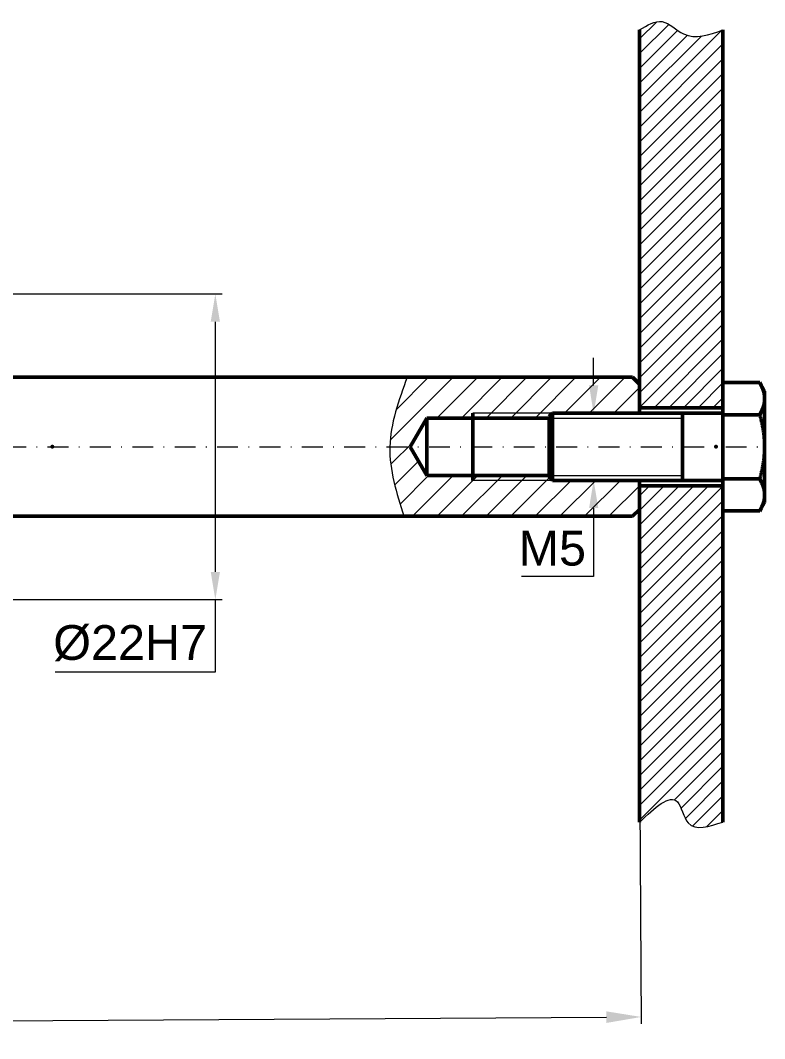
# Model space of a CAD drawing. Header units: inches. Extents: x -122986 to 27550, y -4965 to 6170.
# Drawn here: x 4205.1 to 4312.2, y 540.1 to 686.6 of the extents above; entities that cross this region are included whole.
import ezdxf

# ---------------------------------------------------------------- set-up
doc = ezdxf.new("R2010")
doc.units = ezdxf.units.IN
doc.header["$LTSCALE"] = 2
doc.header["$MEASUREMENT"] = 0
doc.linetypes.add('DASHDOT', pattern=[1, 0.5, -0.25, 0, -0.25])
for name, color, linetype, lineweight in [('1 Kich Thước', 7, 'Continuous', 15), ('1 mãnh', 7, 'Continuous', 5), ('1 Đường Tâm', 50, 'DASHDOT', 9), ('1 Đậm', 7, 'Continuous', 50), ('2d ConnectionPoints', 7, 'Continuous', 50)]:
    doc.layers.add(name, color=color, linetype=linetype, lineweight=lineweight)
doc.styles.add('tinh', font='arial.ttf')
doc.dimstyles.new('Tịnh', dxfattribs={"dimtxt": 0.3, "dimasz": 1.5, "dimexe": 1, "dimexo": 0.0625, "dimgap": 0.4, "dimtad": 1, "dimtoh": 1, "dimzin": 0, "dimdsep": 46, "dimtxsty": 'tinh', "dimcen": 0.09, "dimclrd": 256, "dimclre": 256, "dimclrt": 4, "dimadec": 0, "dimazin": 0, "dimtfac": 1, "dimtofl": 0, "dimtmove": 0, "dimatfit": 3, "dimfxl": 1, "dimtfillclr": 4, "dimtolj": 1, "dimtzin": 0, "dimlwd": -1, "dimlwe": -1, "dimarcsym": 0})

# ---------------------------------------------------------------- blocks, each defined once
blk = doc.blocks.new('*D218')
at = {"layer": '1 Kich Thước', "ltscale": 15, "transparency": 16777216}
for p, q in [((4185.31, 647.28), (4234.15, 647.28)), ((4233.15, 643.28), (4233.15, 607.28)), ((4185.31, 603.28), (4234.15, 603.28)), ((4233.15, 603.28), (4233.15, 592.83)), ((4233.15, 592.83), (4210.12, 592.83))]:
    blk.add_line(p, q, dxfattribs=at)
for points in [[(4232.49, 643.28), (4233.82, 643.28), (4233.15, 647.28)], [(4232.49, 607.28), (4233.82, 607.28), (4233.15, 603.28)]]:
    blk.add_solid(points, dxfattribs=at)
at = {"layer": 'Defpoints', "color": 0, "ltscale": 15, "transparency": 16777216}
for p in [(4185.25, 647.28), (4185.25, 603.28), (4233.15, 603.28)]:
    blk.add_point(p, dxfattribs=at)
at = {"layer": '1 Kich Thước', "color": 4, "ltscale": 15, "transparency": 16777216, "insert": (4220.89, 597.02), "char_height": 5, "attachment_point": 5, "style": 'tinh'}
blk.add_mtext('\\A1;%%C22H7', dxfattribs=at)
blk = doc.blocks.new('*D285')
at = {"layer": '1 Kich Thước', "ltscale": 15, "transparency": 16777216}
for p, q in [((4287.6, 634.1), (4287.6, 638.1)), ((4281.75, 630.1), (4288.6, 630.1)), ((4281.75, 620.45), (4288.6, 620.45)), ((4287.6, 616.45), (4287.6, 606.6)), ((4287.6, 606.6), (4277.2, 606.6))]:
    blk.add_line(p, q, dxfattribs=at)
for points in [[(4286.94, 634.1), (4288.27, 634.1), (4287.6, 630.1)], [(4286.94, 616.45), (4288.27, 616.45), (4287.6, 620.45)]]:
    blk.add_solid(points, dxfattribs=at)
at = {"layer": 'Defpoints', "color": 0, "ltscale": 15, "transparency": 16777216}
for p in [(4281.69, 630.1), (4281.69, 620.45), (4287.6, 620.45)]:
    blk.add_point(p, dxfattribs=at)
at = {"layer": '1 Kich Thước', "color": 4, "ltscale": 15, "transparency": 16777216, "insert": (4281.65, 610.65), "char_height": 5, "width": 0.6603, "attachment_point": 5, "style": 'tinh'}
blk.add_mtext('\\A1;M5', dxfattribs=at)
blk = doc.blocks.new('*D289')
at = {"layer": '1 Kich Thước', "ltscale": 15, "transparency": 16777216}
for p, q in [((4294.21, 582.09), (4294.44, 542.22)), ((3934.21, 579.97), (3934.44, 540.1)), ((3939.44, 541.13), (4289.44, 543.19))]:
    blk.add_line(p, q, dxfattribs=at)
for points in [[(4289.43, 544.03), (4289.44, 542.36), (4294.44, 543.22)], [(3939.43, 541.96), (3939.44, 540.3), (3934.44, 541.1)]]:
    blk.add_solid(points, dxfattribs=at)
at = {"layer": 'Defpoints', "color": 0, "ltscale": 15, "transparency": 16777216}
for p in [(4294.21, 582.15), (3934.21, 580.03), (4294.44, 543.22)]:
    blk.add_point(p, dxfattribs=at)
at = {"layer": '1 Kich Thước', "color": 4, "ltscale": 15, "transparency": 16777216, "insert": (4114.41, 546.22), "char_height": 3, "attachment_point": 5, "rotation": 0.3376, "style": 'tinh'}
blk.add_mtext('\\A1;{\\H1.6667x;180}', dxfattribs=at)

msp = doc.modelspace()

# ---------------------------------------------------------------- hatches: boundary and pattern name
at = {"layer": '1 mãnh', "lineweight": 13, "ltscale": 15}
h = msp.add_hatch(dxfattribs=at)
h.set_pattern_fill('ANSI31', color=256, scale=20)
h.set_pattern_definition([(45, (-2312.8507, 9731.6034), (-1.76776695, 1.76776695), [])])
edge = h.paths.add_edge_path()
edge.add_spline(control_points=[(3970.149, 625.277), (3970.074, 628.629), (3968.861, 631.953), (3967.649, 635.277)], knot_values=[0, 0, 0, 0, 10.3077641, 10.3077641, 10.3077641, 10.3077641], degree=3, periodic=0)
edge.add_line((3967.649, 635.277), (3935.457, 635.277))
edge.add_line((3935.457, 635.277), (3934.207, 634.027))
edge.add_line((3934.207, 634.027), (3934.207, 630.103))
edge.add_line((3934.207, 630.103), (3946.725, 630.103))
edge.add_line((3946.725, 630.103), (3958.207, 630.103))
edge.add_line((3958.207, 630.103), (3958.207, 629.411))
edge.add_line((3958.207, 629.411), (3964.82, 629.411))
edge.add_line((3964.82, 629.411), (3967.207, 625.277))
edge.add_line((3967.207, 625.277), (3970.149, 625.277))
h.paths.add_polyline_path([(3958.207, 630.103), (3946.725, 630.103), (3947.207, 629.621), (3947.207, 629.411), (3958.207, 629.411)], flags=17)
edge = h.paths.add_edge_path()
edge.add_spline(control_points=[(3968.149, 615.277), (3969.187, 618.62), (3970.224, 621.962), (3970.149, 625.277)], knot_values=[0, 0, 0, 0, 10.198039, 10.198039, 10.198039, 10.198039], degree=3, periodic=0)
edge.add_line((3970.149, 625.277), (3967.207, 625.277))
edge.add_line((3967.207, 625.277), (3964.82, 621.143))
edge.add_line((3964.82, 621.143), (3958.207, 621.143))
edge.add_line((3958.207, 621.143), (3958.207, 620.451))
edge.add_line((3958.207, 620.451), (3946.725, 620.451))
edge.add_line((3946.725, 620.451), (3934.207, 620.451))
edge.add_line((3934.207, 620.451), (3934.207, 616.527))
edge.add_line((3934.207, 616.527), (3935.457, 615.277))
edge.add_line((3935.457, 615.277), (3968.149, 615.277))
h.paths.add_polyline_path([(3958.207, 621.143), (3947.207, 621.143), (3947.207, 620.934), (3946.725, 620.451), (3958.207, 620.451)], flags=17)
edge = h.paths.add_edge_path()
edge.add_line((4294.207, 634.027), (4292.957, 635.277))
edge.add_line((4292.957, 635.277), (4260.765, 635.277))
edge.add_spline(control_points=[(4260.765, 635.277), (4259.553, 631.953), (4258.341, 628.629), (4258.265, 625.277)], knot_values=[0, 0, 0, 0, 10.3077641, 10.3077641, 10.3077641, 10.3077641], degree=3, periodic=0)
edge.add_line((4258.265, 625.277), (4261.207, 625.277))
edge.add_line((4261.207, 625.277), (4263.594, 629.411))
edge.add_line((4263.594, 629.411), (4270.207, 629.411))
edge.add_line((4270.207, 629.411), (4270.207, 630.103))
edge.add_line((4270.207, 630.103), (4281.69, 630.103))
edge.add_line((4281.69, 630.103), (4294.207, 630.103))
edge.add_line((4294.207, 630.103), (4294.207, 634.027))
edge = h.paths.add_edge_path()
edge.add_line((4294.207, 620.451), (4281.69, 620.451))
edge.add_line((4281.69, 620.451), (4270.207, 620.451))
edge.add_line((4270.207, 620.451), (4270.207, 621.143))
edge.add_line((4270.207, 621.143), (4263.594, 621.143))
edge.add_line((4263.594, 621.143), (4261.207, 625.277))
edge.add_line((4261.207, 625.277), (4258.265, 625.277))
edge.add_spline(control_points=[(4258.265, 625.277), (4258.19, 621.962), (4259.228, 618.62), (4260.265, 615.277)], knot_values=[0, 0, 0, 0, 10.198039, 10.198039, 10.198039, 10.198039], degree=3, periodic=0)
edge.add_line((4260.265, 615.277), (4292.957, 615.277))
edge.add_line((4292.957, 615.277), (4294.207, 616.527))
edge.add_line((4294.207, 616.527), (4294.207, 620.451))
h.paths.add_polyline_path([(4281.207, 620.934), (4281.207, 621.143), (4270.207, 621.143), (4270.207, 620.451), (4281.69, 620.451)], flags=17)
h.paths.add_polyline_path([(4281.207, 629.621), (4281.69, 630.103), (4270.207, 630.103), (4270.207, 629.411), (4281.207, 629.411)], flags=17)

# ---------------------------------------------------------------- linework, layer by layer
at = {"layer": '1 Kich Thước', "ltscale": 15}
for p, q in [((4281.69, 630.103), (4270.207, 630.103)), ((4281.69, 620.451), (4270.207, 620.451))]:
    msp.add_line(p, q, dxfattribs=at)
at = {"layer": '1 mãnh', "linetype": 'Continuous', "lineweight": 13, "ltscale": 15}
for p, q in [((4294.207, 683.978), (4296.687, 686.458)), ((4294.207, 681.857), (4298.427, 686.076)), ((4294.207, 673.372), (4306.062, 685.226)), ((4294.207, 679.736), (4299.678, 685.206)), ((4294.207, 677.614), (4301.075, 684.482)), ((4294.207, 675.493), (4303.103, 684.389)), ((4294.207, 671.25), (4306.207, 683.25)), ((4294.207, 669.129), (4306.207, 681.129)), ((4294.207, 667.008), (4306.207, 679.008)), ((4294.207, 664.886), (4306.207, 676.886)), ((4294.207, 662.765), (4306.207, 674.765)), ((4294.207, 660.644), (4306.207, 672.644)), ((4294.207, 658.522), (4306.207, 670.522)), ((4294.207, 656.401), (4306.207, 668.401)), ((4294.207, 654.28), (4306.207, 666.28)), ((4294.207, 652.158), (4306.207, 664.158)), ((4294.207, 650.037), (4306.207, 662.037)), ((4294.207, 647.916), (4306.207, 659.916)), ((4294.207, 645.794), (4306.207, 657.794)), ((4294.207, 643.673), (4306.207, 655.673)), ((4294.207, 641.552), (4306.207, 653.552)), ((4294.207, 639.43), (4306.207, 651.43)), ((4294.207, 637.309), (4306.207, 649.309)), ((4294.207, 635.188), (4306.207, 647.188)), ((4294.207, 633.066), (4306.207, 645.066)), ((4294.207, 630.945), (4306.207, 642.945)), ((4296.287, 630.903), (4306.207, 640.824)), ((4298.408, 630.903), (4306.207, 638.702)), ((4300.529, 630.903), (4306.207, 636.581)), ((4302.651, 630.903), (4306.207, 634.46)), ((4304.772, 630.903), (4306.207, 632.339)), ((4294.207, 618.217), (4295.641, 619.651)), ((4294.207, 616.096), (4297.763, 619.651)), ((4294.207, 613.975), (4299.884, 619.651)), ((4294.207, 611.853), (4302.005, 619.651)), ((4294.207, 609.732), (4304.127, 619.651)), ((4294.207, 607.611), (4306.207, 619.611)), ((4294.207, 605.489), (4306.207, 617.489)), ((4294.207, 603.368), (4306.207, 615.368)), ((4294.207, 601.247), (4306.207, 613.247)), ((4294.207, 599.125), (4306.207, 611.125)), ((4294.207, 597.004), (4306.207, 609.004)), ((4294.207, 594.883), (4306.207, 606.883)), ((4294.207, 592.761), (4306.207, 604.761)), ((4294.207, 590.64), (4306.207, 602.64)), ((4294.207, 588.519), (4306.207, 600.519)), ((4294.207, 586.397), (4306.207, 598.397)), ((4294.207, 584.276), (4306.207, 596.276)), ((4294.207, 582.155), (4306.207, 594.155)), ((4294.207, 580.033), (4306.207, 592.033)), ((4294.207, 577.912), (4306.207, 589.912)), ((4294.207, 575.791), (4306.207, 587.791)), ((4294.207, 573.669), (4306.207, 585.669)), ((4294.207, 571.548), (4306.207, 583.548)), ((4299.247, 574.467), (4306.207, 581.427)), ((4300.171, 573.269), (4306.207, 579.306)), ((4300.795, 571.772), (4306.207, 577.184)), ((4301.836, 570.692), (4306.207, 575.063)), ((4303.887, 570.622), (4306.207, 572.942))]:
    msp.add_line(p, q, dxfattribs=at)
at = {"layer": '1 mãnh', "lineweight": 13}
for p, q in [((4281.207, 629.387), (4300.407, 629.387)), ((4281.207, 621.167), (4300.407, 621.167))]:
    msp.add_line(p, q, dxfattribs=at)
at = {"layer": '1 mãnh', "lineweight": 13, "ltscale": 15}
for points in [[(4294.207, 685.277), (4297.46, 686.47), (4300.535, 684.687), (4306.207, 685.277)], [(4260.765, 635.277), (4258.265, 625.277), (4260.265, 615.277)], [(4294.207, 571.277), (4299.645, 574.197), (4301.211, 571.138), (4306.207, 571.277)]]:
    msp.add_spline(points, degree=3, dxfattribs=at)
at = {"layer": '1 Đường Tâm', "lineweight": 9, "ltscale": 3}
msp.add_line((3916.207, 625.277), (4312.207, 625.277), dxfattribs=at)
at = {"layer": '1 Đậm', "lineweight": 50, "ltscale": 15}
for p, q in [((4294.207, 685.277), (4294.207, 630.103)), ((4293.207, 635.277), (4294.207, 634.277)), ((4293.207, 635.277), (4294.207, 634.277)), ((4294.207, 620.451), (4294.207, 571.277)), ((4293.207, 615.277), (4294.207, 616.277))]:
    msp.add_line(p, q, dxfattribs=at)
at = {"layer": '1 Đậm', "lineweight": 50}
for p, q in [((4306.207, 629.896), (4306.207, 685.277)), ((4293.207, 635.277), (4182.207, 635.277)), ((4311.493, 634.515), (4306.207, 634.515)), ((4312.207, 633.277), (4311.493, 634.515)), ((4311.493, 634.515), (4311.519, 634.47)), ((4311.519, 634.47), (4311.544, 634.424)), ((4311.544, 634.424), (4311.57, 634.379)), ((4311.57, 634.379), (4311.594, 634.333)), ((4311.594, 634.333), (4311.619, 634.288)), ((4311.619, 634.288), (4311.643, 634.243)), ((4311.643, 634.243), (4311.667, 634.197)), ((4311.667, 634.197), (4311.69, 634.151)), ((4311.69, 634.151), (4311.713, 634.106)), ((4311.713, 634.106), (4311.735, 634.06)), ((4311.735, 634.06), (4311.757, 634.015)), ((4311.757, 634.015), (4311.778, 633.969)), ((4311.778, 633.969), (4311.799, 633.923)), ((4311.799, 633.923), (4311.82, 633.878)), ((4311.82, 633.878), (4311.84, 633.832)), ((4311.84, 633.832), (4311.86, 633.786)), ((4311.86, 633.786), (4311.879, 633.74)), ((4311.879, 633.74), (4311.898, 633.694)), ((4311.898, 633.694), (4311.916, 633.648)), ((4311.916, 633.648), (4311.934, 633.602)), ((4311.934, 633.602), (4311.951, 633.556)), ((4311.951, 633.556), (4311.968, 633.51)), ((4311.968, 633.51), (4311.984, 633.464)), ((4311.984, 633.464), (4312, 633.418)), ((4312, 633.418), (4312.015, 633.372)), ((4312.015, 633.372), (4312.029, 633.326)), ((4312.029, 633.326), (4312.044, 633.28)), ((4312.044, 633.28), (4312.057, 633.234)), ((4312.057, 633.234), (4312.07, 633.187)), ((4312.07, 633.187), (4312.083, 633.141)), ((4312.083, 633.141), (4312.095, 633.095)), ((4312.095, 633.095), (4312.106, 633.048)), ((4312.207, 633.277), (4312.207, 632.206)), ((4312.106, 633.048), (4312.117, 633.002)), ((4312.117, 633.002), (4312.127, 632.955)), ((4312.127, 632.955), (4312.136, 632.909)), ((4312.136, 632.909), (4312.145, 632.862)), ((4312.145, 632.862), (4312.154, 632.816)), ((4312.154, 632.816), (4312.162, 632.769)), ((4312.162, 631.641), (4312.154, 631.595)), ((4312.162, 632.769), (4312.169, 632.722)), ((4312.169, 631.688), (4312.162, 631.641)), ((4312.169, 632.722), (4312.175, 632.675)), ((4312.175, 631.735), (4312.169, 631.688)), ((4312.175, 632.675), (4312.181, 632.629)), ((4312.181, 631.782), (4312.175, 631.735)), ((4312.181, 632.629), (4312.187, 632.582)), ((4312.187, 631.829), (4312.181, 631.782)), ((4312.187, 632.582), (4312.192, 632.535)), ((4312.192, 631.876), (4312.187, 631.829)), ((4312.192, 632.535), (4312.196, 632.488)), ((4312.196, 631.923), (4312.192, 631.876)), ((4312.196, 632.488), (4312.199, 632.441)), ((4312.199, 631.97), (4312.196, 631.923)), ((4312.199, 632.441), (4312.202, 632.394)), ((4312.202, 632.017), (4312.199, 631.97)), ((4312.202, 632.394), (4312.204, 632.347)), ((4312.204, 632.064), (4312.202, 632.017)), ((4312.204, 632.347), (4312.206, 632.3)), ((4312.206, 632.111), (4312.204, 632.064)), ((4312.206, 632.3), (4312.207, 632.253)), ((4312.207, 632.159), (4312.206, 632.111)), ((4312.207, 632.253), (4312.207, 632.206)), ((4312.207, 625.277), (4312.207, 632.206)), ((4312.207, 632.206), (4312.207, 632.159)), ((4306.207, 630.903), (4294.207, 630.903)), ((4311.643, 630.168), (4311.619, 630.123)), ((4311.666, 630.214), (4311.643, 630.168)), ((4311.689, 630.259), (4311.666, 630.214)), ((4311.712, 630.304), (4311.689, 630.259)), ((4311.734, 630.35), (4311.712, 630.304)), ((4311.756, 630.396), (4311.734, 630.35)), ((4311.778, 630.441), (4311.756, 630.396)), ((4311.799, 630.487), (4311.778, 630.441)), ((4311.82, 630.533), (4311.799, 630.487)), ((4311.84, 630.578), (4311.82, 630.533)), ((4311.859, 630.624), (4311.84, 630.578)), ((4311.879, 630.67), (4311.859, 630.624)), ((4311.897, 630.716), (4311.879, 630.67)), ((4311.915, 630.761), (4311.897, 630.716)), ((4311.933, 630.807), (4311.915, 630.761)), ((4311.95, 630.853), (4311.933, 630.807)), ((4311.967, 630.899), (4311.95, 630.853)), ((4311.983, 630.945), (4311.967, 630.899)), ((4311.999, 630.991), (4311.983, 630.945)), ((4312.014, 631.038), (4311.999, 630.991)), ((4312.029, 631.084), (4312.014, 631.038)), ((4312.043, 631.13), (4312.029, 631.084)), ((4312.057, 631.176), (4312.043, 631.13)), ((4312.07, 631.223), (4312.057, 631.176)), ((4312.082, 631.269), (4312.07, 631.223)), ((4312.094, 631.315), (4312.082, 631.269)), ((4312.106, 631.362), (4312.094, 631.315)), ((4312.116, 631.408), (4312.106, 631.362)), ((4312.127, 631.455), (4312.116, 631.408)), ((4312.136, 631.501), (4312.127, 631.455)), ((4312.145, 631.548), (4312.136, 631.501)), ((4312.154, 631.595), (4312.145, 631.548)), ((4261.207, 625.277), (4263.594, 629.411)), ((4263.594, 621.143), (4263.594, 629.411)), ((4263.594, 629.411), (4281.207, 629.411)), ((4270.207, 630.103), (4270.207, 620.451)), ((4281.69, 630.103), (4281.207, 629.621)), ((4281.207, 629.621), (4281.207, 625.277)), ((4306.207, 630.103), (4281.69, 630.103)), ((4281.69, 625.277), (4281.69, 630.103)), ((4300.407, 630.103), (4300.407, 620.451)), ((4311.493, 629.896), (4306.207, 629.896)), ((4306.207, 620.659), (4306.207, 629.896)), ((4311.519, 629.941), (4311.493, 629.896)), ((4311.518, 629.807), (4311.493, 629.896)), ((4311.544, 629.717), (4311.518, 629.807)), ((4311.544, 629.987), (4311.519, 629.941)), ((4311.569, 630.032), (4311.544, 629.987)), ((4311.569, 629.627), (4311.544, 629.717)), ((4311.594, 630.077), (4311.569, 630.032)), ((4311.593, 629.537), (4311.569, 629.627)), ((4311.618, 629.447), (4311.593, 629.537)), ((4311.619, 630.123), (4311.594, 630.077)), ((4311.641, 629.357), (4311.618, 629.447)), ((4311.665, 629.266), (4311.641, 629.357)), ((4311.688, 629.176), (4311.665, 629.266)), ((4311.711, 629.086), (4311.688, 629.176)), ((4311.733, 628.995), (4311.711, 629.086)), ((4311.755, 628.904), (4311.733, 628.995)), ((4311.776, 628.813), (4311.755, 628.904)), ((4311.797, 628.722), (4311.776, 628.813)), ((4311.818, 628.631), (4311.797, 628.722)), ((4311.838, 628.54), (4311.818, 628.631)), ((4311.858, 628.449), (4311.838, 628.54)), ((4311.877, 628.358), (4311.858, 628.449)), ((4311.895, 628.266), (4311.877, 628.358)), ((4311.914, 628.174), (4311.895, 628.266)), ((4311.932, 628.082), (4311.914, 628.174)), ((4311.949, 627.991), (4311.932, 628.082)), ((4311.966, 627.898), (4311.949, 627.991)), ((4311.982, 627.806), (4311.966, 627.898)), ((4311.998, 627.714), (4311.982, 627.806)), ((4312.013, 627.621), (4311.998, 627.714)), ((4312.028, 627.529), (4312.013, 627.621)), ((4312.042, 627.436), (4312.028, 627.529)), ((4312.056, 627.343), (4312.042, 627.436)), ((4312.069, 627.25), (4312.056, 627.343)), ((4312.082, 627.157), (4312.069, 627.25)), ((4312.094, 627.063), (4312.082, 627.157)), ((4312.105, 626.97), (4312.094, 627.063)), ((4312.116, 626.876), (4312.105, 626.97)), ((4312.126, 626.782), (4312.116, 626.876)), ((4312.136, 626.688), (4312.126, 626.782)), ((4312.145, 626.594), (4312.136, 626.688)), ((4312.154, 626.5), (4312.145, 626.594)), ((4312.162, 626.405), (4312.154, 626.5)), ((4312.169, 626.311), (4312.162, 626.405)), ((4312.176, 626.217), (4312.169, 626.311)), ((4312.182, 626.123), (4312.176, 626.217)), ((4312.187, 626.029), (4312.182, 626.123)), ((4312.192, 625.935), (4312.187, 626.029)), ((4312.196, 625.841), (4312.192, 625.935)), ((4312.199, 625.747), (4312.196, 625.841)), ((4263.594, 621.143), (4261.207, 625.277)), ((4281.207, 625.277), (4281.207, 620.934)), ((4281.69, 620.451), (4281.69, 625.277)), ((4312.176, 624.343), (4312.169, 624.25)), ((4312.182, 624.436), (4312.176, 624.343)), ((4312.187, 624.53), (4312.182, 624.436)), ((4312.192, 624.623), (4312.187, 624.53)), ((4312.196, 624.716), (4312.192, 624.623)), ((4312.199, 624.81), (4312.196, 624.716)), ((4312.202, 625.653), (4312.199, 625.747)), ((4312.202, 624.903), (4312.199, 624.81)), ((4312.204, 625.559), (4312.202, 625.653)), ((4312.204, 624.997), (4312.202, 624.903)), ((4312.206, 625.465), (4312.204, 625.559)), ((4312.206, 625.09), (4312.204, 624.997)), ((4312.207, 625.371), (4312.206, 625.465)), ((4312.207, 625.184), (4312.206, 625.09)), ((4312.207, 625.277), (4312.207, 625.371)), ((4312.207, 618.349), (4312.207, 625.277)), ((4312.207, 625.277), (4312.207, 625.184)), ((4312.001, 622.858), (4311.985, 622.765)), ((4312.016, 622.95), (4312.001, 622.858)), ((4312.03, 623.043), (4312.016, 622.95)), ((4312.045, 623.135), (4312.03, 623.043)), ((4312.058, 623.228), (4312.045, 623.135)), ((4312.071, 623.321), (4312.058, 623.228)), ((4312.084, 623.414), (4312.071, 623.321)), ((4312.095, 623.506), (4312.084, 623.414)), ((4312.107, 623.599), (4312.095, 623.506)), ((4312.117, 623.692), (4312.107, 623.599)), ((4312.128, 623.785), (4312.117, 623.692)), ((4312.137, 623.878), (4312.128, 623.785)), ((4312.146, 623.971), (4312.137, 623.878)), ((4312.154, 624.064), (4312.146, 623.971)), ((4312.162, 624.157), (4312.154, 624.064)), ((4312.169, 624.25), (4312.162, 624.157)), ((4311.689, 621.384), (4311.666, 621.293)), ((4311.712, 621.476), (4311.689, 621.384)), ((4311.735, 621.567), (4311.712, 621.476)), ((4311.757, 621.659), (4311.735, 621.567)), ((4311.778, 621.751), (4311.757, 621.659)), ((4311.8, 621.843), (4311.778, 621.751)), ((4311.82, 621.935), (4311.8, 621.843)), ((4311.841, 622.027), (4311.82, 621.935)), ((4311.86, 622.119), (4311.841, 622.027)), ((4311.88, 622.211), (4311.86, 622.119)), ((4311.898, 622.304), (4311.88, 622.211)), ((4311.917, 622.396), (4311.898, 622.304)), ((4311.935, 622.488), (4311.917, 622.396)), ((4311.952, 622.581), (4311.935, 622.488)), ((4311.969, 622.673), (4311.952, 622.581)), ((4311.985, 622.765), (4311.969, 622.673)), ((4281.207, 621.143), (4263.594, 621.143)), ((4281.207, 620.934), (4281.69, 620.451)), ((4281.69, 620.451), (4306.207, 620.451)), ((4306.207, 571.277), (4306.207, 620.659)), ((4311.493, 620.659), (4306.207, 620.659)), ((4311.519, 620.749), (4311.493, 620.659)), ((4311.493, 620.659), (4311.519, 620.613)), ((4311.544, 620.839), (4311.519, 620.749)), ((4311.519, 620.613), (4311.544, 620.568)), ((4311.569, 620.93), (4311.544, 620.839)), ((4311.544, 620.568), (4311.57, 620.522)), ((4311.594, 621.02), (4311.569, 620.93)), ((4311.57, 620.522), (4311.594, 620.477)), ((4311.618, 621.111), (4311.594, 621.02)), ((4311.594, 620.477), (4311.619, 620.432)), ((4311.642, 621.202), (4311.618, 621.111)), ((4311.619, 620.432), (4311.643, 620.386)), ((4311.666, 621.293), (4311.642, 621.202)), ((4311.643, 620.386), (4311.667, 620.341)), ((4311.667, 620.341), (4311.69, 620.295)), ((4311.69, 620.295), (4311.713, 620.249)), ((4311.713, 620.249), (4311.735, 620.204)), ((4311.735, 620.204), (4311.757, 620.158)), ((4311.757, 620.158), (4311.778, 620.113)), ((4311.778, 620.113), (4311.799, 620.067)), ((4311.799, 620.067), (4311.82, 620.021)), ((4311.82, 620.021), (4311.84, 619.975)), ((4311.84, 619.975), (4311.86, 619.93)), ((4311.86, 619.93), (4311.879, 619.884)), ((4294.207, 619.651), (4306.207, 619.651)), ((4311.879, 619.884), (4311.898, 619.838)), ((4311.898, 619.838), (4311.916, 619.792)), ((4311.916, 619.792), (4311.934, 619.746)), ((4311.934, 619.746), (4311.951, 619.7)), ((4311.951, 619.7), (4311.968, 619.654)), ((4311.968, 619.654), (4311.984, 619.608)), ((4311.984, 619.608), (4312, 619.562)), ((4312, 619.562), (4312.015, 619.516)), ((4312.015, 619.516), (4312.029, 619.47)), ((4312.029, 619.47), (4312.044, 619.423)), ((4312.044, 619.423), (4312.057, 619.377)), ((4312.057, 619.377), (4312.07, 619.331)), ((4312.07, 619.331), (4312.083, 619.285)), ((4312.083, 619.285), (4312.095, 619.238)), ((4312.095, 619.238), (4312.106, 619.192)), ((4312.106, 619.192), (4312.117, 619.145)), ((4312.117, 619.145), (4312.127, 619.099)), ((4312.127, 619.099), (4312.136, 619.052)), ((4312.136, 619.052), (4312.145, 619.006)), ((4312.145, 619.006), (4312.154, 618.959)), ((4312.154, 618.959), (4312.162, 618.913)), ((4312.162, 618.913), (4312.169, 618.866)), ((4312.169, 618.866), (4312.175, 618.819)), ((4312.175, 618.819), (4312.181, 618.772)), ((4312.181, 618.772), (4312.187, 618.725)), ((4312.187, 618.725), (4312.192, 618.679)), ((4312.192, 618.679), (4312.196, 618.632)), ((4312.196, 618.632), (4312.199, 618.585)), ((4312.199, 618.585), (4312.202, 618.538)), ((4312.202, 618.538), (4312.204, 618.491)), ((4312.204, 618.491), (4312.206, 618.444)), ((4312.206, 618.444), (4312.207, 618.396)), ((4311.493, 616.04), (4312.207, 617.277)), ((4311.95, 616.997), (4311.933, 616.951)), ((4311.967, 617.043), (4311.95, 616.997)), ((4311.983, 617.089), (4311.967, 617.043)), ((4311.999, 617.135), (4311.983, 617.089)), ((4312.014, 617.181), (4311.999, 617.135)), ((4312.029, 617.227), (4312.014, 617.181)), ((4312.043, 617.274), (4312.029, 617.227)), ((4312.057, 617.32), (4312.043, 617.274)), ((4312.07, 617.366), (4312.057, 617.32)), ((4312.082, 617.412), (4312.07, 617.366)), ((4312.094, 617.459), (4312.082, 617.412)), ((4312.106, 617.505), (4312.094, 617.459)), ((4312.116, 617.552), (4312.106, 617.505)), ((4312.127, 617.598), (4312.116, 617.552)), ((4312.136, 617.645), (4312.127, 617.598)), ((4312.145, 617.692), (4312.136, 617.645)), ((4312.154, 617.738), (4312.145, 617.692)), ((4312.162, 617.785), (4312.154, 617.738)), ((4312.169, 617.832), (4312.162, 617.785)), ((4312.175, 617.879), (4312.169, 617.832)), ((4312.181, 617.925), (4312.175, 617.879)), ((4312.187, 617.972), (4312.181, 617.925)), ((4312.192, 618.019), (4312.187, 617.972)), ((4312.196, 618.066), (4312.192, 618.019)), ((4312.199, 618.114), (4312.196, 618.066)), ((4312.202, 618.161), (4312.199, 618.114)), ((4312.204, 618.208), (4312.202, 618.161)), ((4312.206, 618.255), (4312.204, 618.208)), ((4312.207, 618.302), (4312.206, 618.255)), ((4312.207, 618.396), (4312.207, 618.349)), ((4312.207, 617.277), (4312.207, 618.349)), ((4312.207, 618.349), (4312.207, 618.302)), ((4311.493, 616.04), (4306.207, 616.04)), ((4311.519, 616.085), (4311.493, 616.04)), ((4311.544, 616.13), (4311.519, 616.085)), ((4311.569, 616.176), (4311.544, 616.13)), ((4311.594, 616.221), (4311.569, 616.176)), ((4311.619, 616.266), (4311.594, 616.221)), ((4311.643, 616.312), (4311.619, 616.266)), ((4311.666, 616.357), (4311.643, 616.312)), ((4311.689, 616.403), (4311.666, 616.357)), ((4311.712, 616.448), (4311.689, 616.403)), ((4311.734, 616.494), (4311.712, 616.448)), ((4311.756, 616.539), (4311.734, 616.494)), ((4311.778, 616.585), (4311.756, 616.539)), ((4311.799, 616.63), (4311.778, 616.585)), ((4311.82, 616.676), (4311.799, 616.63)), ((4311.84, 616.722), (4311.82, 616.676)), ((4311.859, 616.768), (4311.84, 616.722)), ((4311.879, 616.813), (4311.859, 616.768)), ((4311.897, 616.859), (4311.879, 616.813)), ((4311.915, 616.905), (4311.897, 616.859)), ((4311.933, 616.951), (4311.915, 616.905)), ((4182.207, 615.277), (4293.207, 615.277))]:
    msp.add_line(p, q, dxfattribs=at)
msp.add_point((4305.207, 625.277), dxfattribs=at)
at = {"layer": '2d ConnectionPoints'}
msp.add_point((4209.707, 625.277), dxfattribs=at)

# ---------------------------------------------------------------- dimensions: what is measured, and where the dimension line sits
at = {"layer": '1 Kich Thước', "ltscale": 15}
for base, p1, p2, text, picture, middle in [((4233.153, 603.277), (4185.248, 647.277), (4185.248, 603.277), '%%C22H7', '*D218', (4220.888, 592.828)), ((4287.602, 620.451), (4281.69, 630.103), (4281.69, 620.451), 'M5', '*D285', (4281.649, 606.603))]:
    dim = msp.add_linear_dim(base=base, p1=p1, p2=p2, angle=90, text=text, dimstyle='Tịnh', override={"dimtxt": 5, "dimasz": 4, "dimgap": 1.5}, dxfattribs=at)
    dim.commit()
    dim.dimension.update_dxf_attribs({"geometry": picture, "text_midpoint": middle, "dimtype": 160})
dim = msp.add_aligned_dim(p1=(3934.207, 580.033), p2=(4294.207, 582.155), distance=-38.932, text='{\\H1.6667x;180}', dimstyle='Tịnh', override={"dimtxt": 3, "dimasz": 5, "dimgap": 1.5, "dimdec": 0, "dimtdec": 0}, dxfattribs=at)
dim.commit()
dim.dimension.update_dxf_attribs({"geometry": '*D289', "text_midpoint": (4114.413, 546.215)})

doc.saveas('drawing.dxf')
